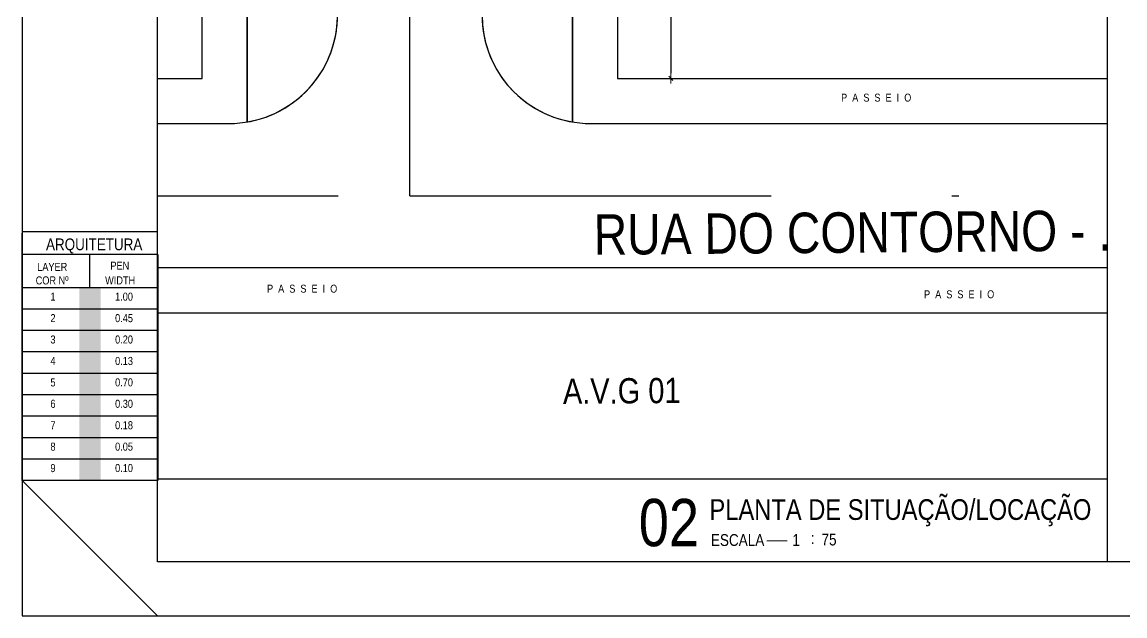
# Model space of a CAD drawing. Extents: x -178 to 151, y -135 to 745.
# Drawn here: x 84.69 to 99.95, y 700.13 to 708.35 of the extents above; entities that cross this region are included whole.
import ezdxf
from ezdxf.enums import TextEntityAlignment as Align

# ---------------------------------------------------------------- set-up
doc = ezdxf.new("R2010")
doc.units = 0
doc.header["$MEASUREMENT"] = 0
doc.header["$PDSIZE"] = -5
for name, pattern in [('CONTINUO', [0]), ('DASHDOT', [1, 0.5, -0.25, 0, -0.25]), ('DASHED2', [0.375, 0.25, -0.125])]:
    doc.linetypes.add(name, pattern=pattern)
doc.layers.get('0').update_dxf_attribs({"linetype": 'CONTINUOUS'})
doc.layers.get('Defpoints').update_dxf_attribs({"linetype": 'CONTINUOUS'})
for name, color, linetype in [('Bra-Rua Calçadas', 1, 'CONTINUOUS'), ('CALÇADA', 3, 'CONTINUOUS'), ('E-txt-g', 3, 'CONTINUOUS'), ('E-TXT-Y', 2, 'CONTINUOUS'), ('EIXO DAS VIAS', 252, 'DASHDOT'), ('Layer1', 7, 'CONTINUOUS'), ('Lotes', 2, 'CONTINUOUS'), ("PRANCHA - PROJETU'S", 7, 'CONTINUOUS'), ('TXT A.VERDES', 7, 'CONTINUOUS'), ('Área Verde Alameda etc.', 92, 'CONTINUOUS')]:
    doc.layers.add(name, color=color, linetype=linetype)
for name, color, linetype, lineweight in [('E-Pen-C', 4, 'CONTINUOUS', 15), ('E-Pen-G', 3, 'CONTINUOUS', 30), ('E-Txt-W', 7, 'CONTINUOUS', 20)]:
    doc.layers.add(name, color=color, linetype=linetype, lineweight=lineweight)
doc.styles.add('F2', font='swissc.ttf')
doc.dimstyles.new('DIMENSION-1', dxfattribs={"dimtxt": 0.11, "dimasz": 0.07, "dimexe": 1, "dimexo": 0, "dimgap": 0.12, "dimtad": 1, "dimzin": 7, "dimdsep": 46, "dimtxsty": 'F2', "dimblk1": 'TRACO', "dimblk2": 'TRACO', "dimsah": 1, "dimcen": 1, "dimse1": 1, "dimse2": 1, "dimclrd": 256, "dimclre": 256, "dimclrt": 6, "dimadec": 0, "dimazin": 0, "dimtfac": 1, "dimtix": 1, "dimtmove": 2, "dimatfit": 3, "dimldrblk": 'TRACO', "dimfxl": 1, "dimtolj": 1, "dimtzin": 0, "dimarcsym": 0})

# ---------------------------------------------------------------- blocks, each defined once
blk = doc.blocks.new('IND_DES')
at = {"layer": 'E-Txt-W', "color": 7}
blk.add_line((0.0269, -0.2428), (0.1984, -0.2428), dxfattribs=at)
at = {"layer": 'E-txt-g', "color": 7, "style": 'F2'}
for s, p in [('ESCALA', (-0.4463, -0.2864)), ('1', (0.2426, -0.2864)), (':', (0.3988, -0.2706))]:
    blk.add_text(s, height=0.1, dxfattribs=at).set_placement(p)
blk.add_attdef('ESCALA', (0.4897, -0.2812), '', height=0.1, dxfattribs=at)
at = {"layer": 'E-Txt-W', "color": 6, "style": 'F2'}
blk.add_attdef('00', text='', height=0.4, dxfattribs=at).set_placement((-0.7083, -0.2881), align=Align.CENTER)
at = {"layer": 'E-TXT-Y', "color": 7, "style": 'F2'}
for tag, p in [('PROJETO', (-0.4563, 0.1829)), ('DESENHO', (-0.4582, -0.0658))]:
    blk.add_attdef(tag, p, '', height=0.175, dxfattribs=at)
blk = doc.blocks.new('TRACO')
at = {"layer": 'E-Pen-C'}
for p, q in [((-1, 0), (1, 0)), ((0, 1), (0, -1))]:
    blk.add_line(p, q, dxfattribs=at)
at = {"layer": 'E-Pen-G'}
blk.add_line((-0.42, -0.42), (0.42, 0.42), dxfattribs=at)
blk = doc.blocks.new('*D486')
at = {"lineweight": -2}
blk.add_line((93.664, 718.753), (93.664, 707.643), dxfattribs=at)
at = {"layer": 'Defpoints', "color": 0, "linetype": 'Continuous'}
for p in [(92.926, 718.823), (92.926, 707.573), (93.664, 707.573)]:
    blk.add_point(p, dxfattribs=at)
at = {"linetype": 'Continuous', "lineweight": -2, "xscale": 0.07, "yscale": 0.07, "zscale": 0.07}
for p, rotation in [((93.664, 718.823), 90), ((93.664, 707.573), 270)]:
    blk.add_blockref('TRACO', p, dxfattribs=dict(at, rotation=rotation))
at = {"color": 6, "linetype": 'Continuous', "insert": (93.488, 713.198), "char_height": 0.11, "attachment_point": 5, "rotation": 90, "style": 'F2'}
blk.add_mtext('\\A1;59.00', dxfattribs=at)

msp = doc.modelspace()

# ---------------------------------------------------------------- hatches: boundary and pattern name
at = {"layer": "PRANCHA - PROJETU'S"}
h = msp.add_hatch(color=1, dxfattribs=at)
h.set_gradient(color1=(255, 0, 0), color2=(255, 0, 0), tint=1)
h.paths.add_polyline_path([(85.773, 704.675), (85.476, 704.675), (85.476, 704.378), (85.773, 704.378)])
h = msp.add_hatch(color=2, dxfattribs=at)
h.set_gradient(color1=(255, 255, 0), color2=(255, 255, 0), tint=1)
h.paths.add_polyline_path([(85.773, 704.081), (85.773, 704.378), (85.476, 704.378), (85.476, 704.081)])
h = msp.add_hatch(color=3, dxfattribs=at)
h.set_gradient(color1=(0, 255, 0), color2=(0, 255, 0), tint=1)
h.paths.add_polyline_path([(85.773, 704.081), (85.476, 704.081), (85.476, 703.785), (85.773, 703.785)])
h = msp.add_hatch(color=4, dxfattribs=at)
h.set_gradient(color1=(0, 255, 255), color2=(0, 255, 255), tint=1)
h.paths.add_polyline_path([(85.773, 703.785), (85.476, 703.785), (85.476, 703.488), (85.773, 703.488)])
h = msp.add_hatch(color=5, dxfattribs=at)
h.set_gradient(color1=(0, 0, 255), color2=(0, 0, 255), tint=1)
h.paths.add_polyline_path([(85.773, 703.488), (85.476, 703.488), (85.476, 703.192), (85.773, 703.192)])
h = msp.add_hatch(color=6, dxfattribs=at)
h.set_gradient(color1=(255, 0, 255), color2=(255, 0, 255), tint=1)
h.paths.add_polyline_path([(85.773, 703.192), (85.476, 703.192), (85.476, 702.895), (85.773, 702.895)])
h = msp.add_hatch(color=7, dxfattribs=at)
h.set_gradient(color1=(255, 255, 255), tint=1)
h.paths.add_polyline_path([(85.773, 702.895), (85.476, 702.895), (85.476, 702.598), (85.773, 702.598)])
h = msp.add_hatch(color=8, dxfattribs=at)
h.set_gradient(color1=(128, 128, 128), color2=(128, 128, 128), tint=1)
h.paths.add_polyline_path([(85.773, 702.598), (85.476, 702.598), (85.476, 702.302), (85.773, 702.302)])
h = msp.add_hatch(color=9, dxfattribs=at)
h.set_gradient(color1=(192, 192, 192), color2=(192, 192, 192), tint=1)
h.paths.add_polyline_path([(85.773, 702.302), (85.476, 702.302), (85.476, 702.005), (85.773, 702.005)])

# ---------------------------------------------------------------- linework, layer by layer
at = {"color": 2}
msp.add_line((86.56, 700.13), (84.685, 702.005), dxfattribs=at)
at = {"color": 5, "linetype": 'Continuous'}
msp.add_line((99.703, 702.024), (86.56, 702.024), dxfattribs=at)
msp.add_line((99.703, 702.024), (86.56, 702.024), dxfattribs=at)
at = {"color": 2}
msp.add_lwpolyline([(84.685, 700.13), (150.689, 700.13), (150.689, 744.68), (84.685, 744.68)], close=True, dxfattribs=at)
at = {"color": 5, "linetype": 'Continuous'}
for points in [[(86.56, 743.93), (149.939, 743.93), (149.939, 700.88), (86.56, 700.88)], [(99.703, 700.88), (86.56, 700.88), (86.56, 722.405), (99.703, 722.405)]]:
    msp.add_lwpolyline(points, close=True, dxfattribs=at)
at = {"layer": 'Bra-Rua Calçadas', "color": 4}
for p, q in [((87.801, 706.969), (87.801, 722.405)), ((92.301, 722.405), (92.301, 706.969))]:
    msp.add_line(p, q, dxfattribs=at)
for points in [[(87.801, 722.405), (87.801, 706.969, 0.365977), (89.051, 708.448), (89.051, 722.405)], [(91.051, 722.405), (91.051, 708.448, 0.365977), (92.301, 706.969), (92.301, 722.405)]]:
    msp.add_lwpolyline(points, format="xyb", dxfattribs=at)
at = {"layer": 'CALÇADA', "color": 8, "lineweight": -3}
for p, q in [((86.56, 706.948), (87.551, 706.948)), ((86.56, 706.948), (87.551, 706.948)), ((92.551, 706.948), (99.703, 706.948)), ((92.551, 706.948), (99.703, 706.948))]:
    msp.add_line(p, q, dxfattribs=at)
at = {"layer": 'CALÇADA', "color": 4, "lineweight": -3}
msp.add_line((99.703, 704.948), (86.56, 704.948), dxfattribs=at)
msp.add_line((99.703, 704.948), (86.56, 704.948), dxfattribs=at)
for points in [[(86.56, 706.948), (87.551, 706.948, 0.414214), (89.051, 708.448), (89.051, 722.405)], [(86.56, 706.948), (87.551, 706.948, 0.414214), (89.051, 708.448), (89.051, 722.405)], [(91.051, 722.405), (91.051, 708.448, 0.414214), (92.551, 706.948), (99.703, 706.948)], [(91.051, 722.405), (91.051, 708.448, 0.414214), (92.551, 706.948), (99.703, 706.948)]]:
    msp.add_lwpolyline(points, format="xyb", dxfattribs=at)
at = {"layer": 'EIXO DAS VIAS', "color": 8, "linetype": 'DASHED2', "ltscale": 10, "elevation": 25.927}
for points in [[(90.051, 705.948), (90.051, 722.405)], [(86.56, 705.948), (90.051, 705.948)]]:
    msp.add_lwpolyline(points, dxfattribs=at)
at = {"layer": 'EIXO DAS VIAS', "ltscale": 10, "elevation": 25.927}
msp.add_lwpolyline([(90.051, 705.948), (99.703, 705.948)], dxfattribs=at)
at = {"layer": 'Lotes', "color": 6, "linetype": 'CONTINUO', "lineweight": -3}
for p, q in [((87.176, 707.573), (87.176, 722.405)), ((86.56, 707.573), (87.176, 707.573)), ((92.926, 707.573), (97.426, 707.573)), ((97.426, 707.573), (99.176, 707.573)), ((99.176, 707.573), (99.703, 707.573))]:
    msp.add_line(p, q, dxfattribs=at)
at = {"layer": 'Lotes', "color": 6}
msp.add_line((92.926, 722.405), (92.926, 707.573), dxfattribs=at)
at = {"layer": 'Lotes', "color": 6, "linetype": 'CONTINUO', "lineweight": -3}
msp.add_lwpolyline([(99.703, 704.323), (86.56, 704.323)], dxfattribs=at)
at = {"layer": "PRANCHA - PROJETU'S"}
for p, q in [((86.564, 705.449), (84.685, 705.449)), ((84.685, 702.005), (84.685, 705.429)), ((86.564, 705.132), (84.685, 705.132)), ((86.564, 705.132), (84.685, 705.132)), ((85.625, 704.675), (85.625, 705.132)), ((86.564, 705.132), (86.564, 702.005)), ((86.564, 704.675), (84.685, 704.675)), ((86.564, 704.378), (84.685, 704.378)), ((86.564, 704.081), (84.685, 704.081)), ((86.564, 703.785), (84.685, 703.785)), ((86.564, 703.488), (84.685, 703.488)), ((86.564, 703.192), (84.685, 703.192)), ((86.564, 702.895), (84.685, 702.895)), ((86.564, 702.598), (84.685, 702.598)), ((86.564, 702.302), (84.685, 702.302)), ((86.564, 702.005), (84.685, 702.005)), ((86.564, 702.005), (84.685, 702.005)), ((86.564, 702.005), (84.685, 702.005))]:
    msp.add_line(p, q, dxfattribs=at)
at = {"layer": 'Área Verde Alameda etc.', "color": 4}
for p, q in [((87.801, 706.969), (87.801, 722.405)), ((92.301, 722.405), (92.301, 706.969))]:
    msp.add_line(p, q, dxfattribs=at)
for points in [[(87.801, 722.405), (87.801, 706.969, 0.365977), (89.051, 708.448), (89.051, 722.405)], [(91.051, 722.405), (91.051, 708.448, 0.365977), (92.301, 706.969), (92.301, 722.405)]]:
    msp.add_lwpolyline(points, format="xyb", dxfattribs=at)

# ---------------------------------------------------------------- block references
ref = msp.add_blockref('IND_DES', (94.948, 701.568), dxfattribs=dict(xscale=1.636240131907927, yscale=1.636240131907927, zscale=1.636240131907927))
ref.add_attrib('00', '02', dxfattribs={"layer": 'E-Txt-W', "height": 0.6545, "style": 'F2'}).set_placement((93.637, 701.096), align=Align.CENTER)
ref.add_attrib('DESENHO', 'PLANTA DE SITUAÇÃO/LOCAÇÃO', (94.198, 701.46), dxfattribs={"layer": 'E-TXT-Y', "color": 2, "height": 0.28634, "style": 'F2'})
ref.add_attrib('ESCALA', '75', (95.749, 701.107), dxfattribs={"layer": 'E-txt-g', "color": 7, "height": 0.1636, "style": 'F2'})

# ---------------------------------------------------------------- texts
at = {"layer": 'Layer1', "color": 7, "linetype": 'Continuous', "style": 'F2'}
for p in [(96.02, 707.361), (88.076, 704.716), (97.168, 704.638)]:
    msp.add_text('P  A  S  S  E  I  O', height=0.10972, dxfattribs=at).set_placement(p, align=Align.TOP_LEFT)
at = {"layer": "PRANCHA - PROJETU'S", "color": 2, "style": 'F2'}
msp.add_text('ARQUITETURA', height=0.16235, dxfattribs=at).set_placement((85.017, 705.356), align=Align.TOP_LEFT)
at = {"layer": "PRANCHA - PROJETU'S", "style": 'F2'}
for s, height, p in [('LAYER', 0.1108, (84.895, 705.018)), ('PEN', 0.1108, (85.908, 705.035)), ('COR Nº', 0.1108, (84.874, 704.831)), ('WIDTH', 0.1108, (85.835, 704.831)), ('1', 0.111, (85.078, 704.606)), ('1.00', 0.1108, (85.973, 704.606)), ('2', 0.111, (85.078, 704.309)), ('0.45', 0.1108, (85.973, 704.309)), ('3', 0.111, (85.078, 704.013)), ('0.20', 0.1108, (85.973, 704.013)), ('4', 0.111, (85.078, 703.716)), ('0.13', 0.1108, (85.973, 703.716)), ('5', 0.111, (85.078, 703.419)), ('0.70', 0.1108, (85.973, 703.419)), ('6', 0.111, (85.078, 703.123)), ('0.30', 0.1108, (85.973, 703.123)), ('7', 0.111, (85.078, 702.826)), ('0.18', 0.1108, (85.973, 702.826)), ('8', 0.111, (85.078, 702.53)), ('0.05', 0.1108, (85.973, 702.53)), ('9', 0.111, (85.078, 702.233)), ('0.10', 0.1108, (85.973, 702.233))]:
    msp.add_text(s, height=height, dxfattribs=at).set_placement(p, align=Align.TOP_LEFT)
at = {"layer": 'TXT A.VERDES', "linetype": 'Continuous', "style": 'F2'}
for s, height, p in [('RUA DO CONTORNO - .', 0.56, (92.599, 705.13, 25.927)), ('A.V.G 01', 0.35, (92.172, 703.065, 12.963))]:
    msp.add_text(s, height=height, rotation=0.4638, dxfattribs=at).set_placement(p)

# ---------------------------------------------------------------- dimensions: what is measured, and where the dimension line sits
at = {"color": 8, "linetype": 'Continuous'}
dim = msp.add_linear_dim(base=(93.664, 707.573), p1=(92.926, 718.823), p2=(92.926, 707.573), angle=90, text='59.00', dimstyle='DIMENSION-1', override={"dimadec": 8, "dimfxl": 0.5, "dimfxlon": 1}, dxfattribs=at)
dim.commit()
dim.dimension.update_dxf_attribs({"geometry": '*D486', "text_midpoint": (93.488, 713.198)})

doc.saveas('drawing.dxf')
